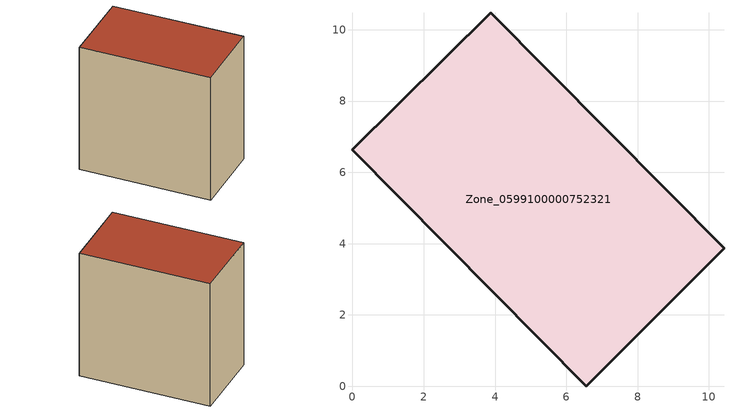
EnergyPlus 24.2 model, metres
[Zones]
Zone_0599100000752321
 floor ground (C_G): 0,6.63 3.88,10.48 10.42,3.87 6.57,0 z0.92
 wall outside (C_F): 3.88,10.48 0,6.63 6.57,0 10.42,3.87 3.88,10.48 z0.92:10.36
 roof outside (C_R): 6.57,0 10.42,3.87 3.88,10.48 0,6.63 z10.36
[BUILDING]
Pand.0599100000752321: North Axis=0; Terrain=City; Loads Convergence Tolerance Value=0.04; Temperature Convergence Tolerance Value=0.4; Solar Distribution=FullExterior; Maximum Number of Warmup Days=25; Minimum Number of Warmup Days=1
[Site:Location]
Rotterdam.The.Hague.AP_ZH_NLD Design_Conditions: Latitude=51.96; Longitude=4.45; Time Zone=1; Elevation=-4.5
[SITE:GROUNDTEMPERATURE:BUILDINGSURFACE]
18, 18, 18, 18, 18, 18, 18, 18, 18, 18, 18, 18
[MATERIAL] Thermal Absorptance=0.9; Solar Absorptance=0.7; Visible Absorptance=0.7
Name | Roughness | Thickness | Conductivity | Density | Specific Heat
G.TI.2006-2014 | MediumSmooth | 0.15 | 0.06 | 540 | 1210
F.TI.2006-2014 | Rough | 0.3 | 0.12 | 1920 | 840
R.TI.2006-2014 | MediumRough | 0.2 | 0.08 | 1500 | 1000
[CONSTRUCTION]
C_G: G.TI.2006-2014
C_F: F.TI.2006-2014
C_R: R.TI.2006-2014
[ZONE]
Zone_0599100000752321: Type=1; Multiplier=1; Ceiling Height=Autocalculate; Volume=Autocalculate; Floor Area=autocalculate; Part of Total Floor Area=Yes
[ZONEINFILTRATION:DESIGNFLOWRATE]
Infil_Zone_0599100000752321: Zone or ZoneList or Space or SpaceList=Zone_0599100000752321; Schedule=AlwaysOn; Design Flow Rate Calculation Method=Flow/Area; Flow Rate per Floor Area=0.0015; Constant Term Coefficient=1; Temperature Term Coefficient=0; Velocity Term Coefficient=0; Velocity Squared Term Coefficient=0
[HVACTEMPLATE:ZONE:IDEALLOADSAIRSYSTEM]
Zone_0599100000752321: Maximum Heating Supply Air Temperature=50; Minimum Cooling Supply Air Temperature=13; Maximum Heating Supply Air Humidity Ratio=0.0156; Minimum Cooling Supply Air Humidity Ratio=0.0077; Heating Limit=NoLimit; Cooling Limit=NoLimit; Dehumidification Control Type=ConstantSensibleHeatRatio; Cooling Sensible Heat Ratio=0.7; Dehumidification Setpoint=60; Humidification Control Type=None; Humidification Setpoint=30; Outdoor Air Method=None; Outdoor Air Flow Rate per Person=0.00944; Outdoor Air Flow Rate per Zone Floor Area=0; Outdoor Air Flow Rate per Zone=0; Demand Controlled Ventilation Type=None; Outdoor Air Economizer Type=NoEconomizer; Heat Recovery Type=None; Sensible Heat Recovery Effectiveness=0.7; Latent Heat Recovery Effectiveness=0.65
[ZONECONTROL:THERMOSTAT]
ThermostatControl_Zone_0599100000752321: Zone or ZoneList=Zone_0599100000752321; Control Type Schedule=DualSetpointControlType; Control 1=Thermostat_Zone_0599100000752321; Temperature Difference Between Cutout And Setpoint=0
[THERMOSTATSETPOINT:DUALSETPOINT]
Thermostat_Zone_0599100000752321: Heating Setpoint Temperature Schedule=HeatingSetpoint_Zone_0599100000752321; Cooling Setpoint Temperature Schedule=CoolingSetpoint_Zone_0599100000752321
[SCHEDULE:COMPACT]
HeatingSetpoint_Zone_0599100000752321: Through: 12/31, For: AllDays, Until: 24:00, 21
CoolingSetpoint_Zone_0599100000752321: Through: 12/31, For: AllDays, Until: 24:00, 24
DualSetpointControlType: Through: 12/31, For: AllDays, Until: 24:00, 4
AlwaysOn: Through: 12/31, For: AllDays, Until: 24:00, 1
